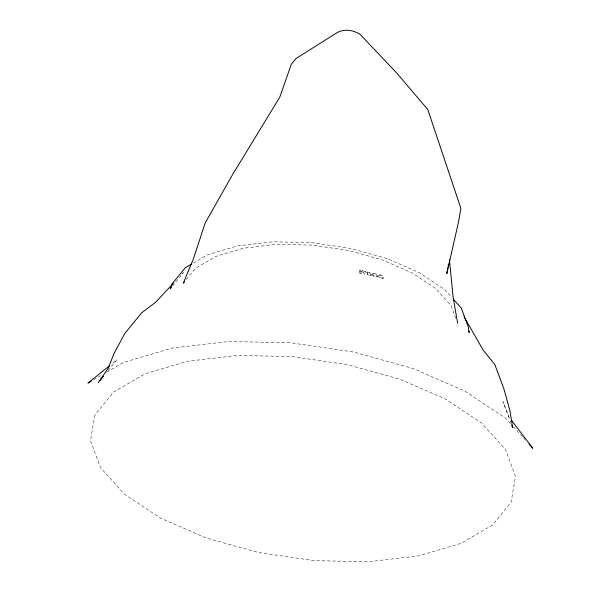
<?xml version="1.0" encoding="UTF-8"?>
<svg xmlns="http://www.w3.org/2000/svg" width="606" height="606" viewBox="0 0 606 606"><rect width="100%" height="100%" fill="white"/><g stroke="black" fill="none" stroke-linecap="round" stroke-linejoin="round"><path stroke-width="0.45" stroke-dasharray="3.03 2.27" d="M172.528 286.002L183.466 272.602L181.558 274.624M108.148 370.539L116.882 359.835L111.103 364.494M186.239 279.601L195.488 268.261L216.054 256.338L243.635 248.18L276.359 244.354L311.992 245.104L348.102 250.392L382.234 259.86L412.065 272.851L435.555 288.486L451.099 305.697L456.015 318.907M193.314 263.012L207.578 254.74L237.347 245.93L272.67 241.802L311.128 242.612L350.101 248.324L386.946 258.535L419.14 272.556L444.493 289.433L451.947 297.69M93.657 379.803L102.603 374.614M106.671 372.258L123.753 362.35L171.756 348.162L228.704 341.496L290.713 342.807L353.563 352.01L412.959 368.478L464.87 391.09L505.745 418.299L510.782 423.867M379.659 274.715L382.613 275.76L382.719 276.336L379.75 274.995L378.841 275.753L379.492 277.04L381.053 277.965L382.772 278.063L381.575 277.116L383.439 277.54L383.598 278.343L382.56 278.457A3.447 1.598 22.8 0 1 380.379 277.934L378.833 276.995L378.008 275.654A3.31 1.53 22.8 0 1 378.318 274.965A2.863 1.326 22.8 0 1 379.629 274.715M513.297 426.654L522.736 437.108M523.364 437.805L525.258 439.895M509.176 417.284L502.972 401.634L510.699 422.42M360.115 272.867L359.54 273.041L361.312 273.533L360.502 272.98L359.941 270.784L364.426 274.313L363.464 271.374L363.971 271.094L362.274 270.723L363.062 271.238L363.524 273.177L359.881 270.208L358.669 269.844L359.434 270.42L360.115 272.867M365.244 271.45C367.35 273.056 362.699 271.276 365.244 271.45M371.819 273.995C372.251 276.298 375.447 277.427 377.523 276.866A3.303 1.53 22.8 0 0 377.917 276.139L376.22 274.132L373.554 273.268A3.068 1.417 22.8 0 0 372.576 273.321L372.137 273.511A3.484 1.613 22.8 0 0 371.819 273.995M372.652 274.048L373.538 275.897L376.47 276.775A2.068 0.954 22.8 0 0 377.129 276.185C377 274.313 374.016 272.639 372.652 274.048M94.93 414.905L90.491 440.698L100.535 467.711L124.374 494.102L160.385 518.077L206.123 537.992L258.459 552.498L313.825 560.611L368.456 561.77L418.632 555.891L460.924 543.385L492.451 525.107L511.07 502.291L515.509 476.498L505.465 449.485L481.626 423.094L445.615 399.119L399.877 379.197L347.541 364.691L292.175 356.586L237.544 355.427L187.368 361.297L145.076 373.804L113.549 392.09L94.93 414.905M371.728 274.776L370.463 275.586L366.956 274.844L367.395 274.654L366.66 272.041L365.941 271.594L369.963 272.73L371.728 274.776M367.357 272.117C366.494 274.162 369.577 276.487 370.887 274.73L369.811 272.958L367.357 272.117"/><path stroke-width="0.91" d="M447.834 267.61L446.773 273.776L458.447 222.273L460.855 208.267L427.791 109.572L396.96 73.288L360.282 34.55C353.76 30.073 344.238 28.52 337.186 32.603L296.046 58.509L291.259 64.38L279.805 97.111L232.454 174.816L205.146 223.038L193.488 258.641L183.345 283.146L184.504 281.729M448.137 265.852L448.44 264.087M98.248 382.674L108.163 368.38L114.155 353.2L124.821 333.436L141.607 312.87L155.553 302.333L173.316 283.411M171.377 287.411L170.225 288.82L172.278 283.669L185.383 267.61L191.723 263.928M99.998 380.53L103.49 376.25M109.656 365.653L87.968 383.106L91.218 381.219M453.19 299.069L461.272 308.007L468.34 327.028L469.233 332.611L468.582 330.861M529.03 444.069L532.81 448.251L511.426 420.238M463.976 316.688L483.315 350.336L494.867 364.607L503.919 388.954L510.063 411.179L512.631 427.616L511.669 425.018M457.651 323.316L453.046 296.66L449.44 259.724"/></g></svg>
